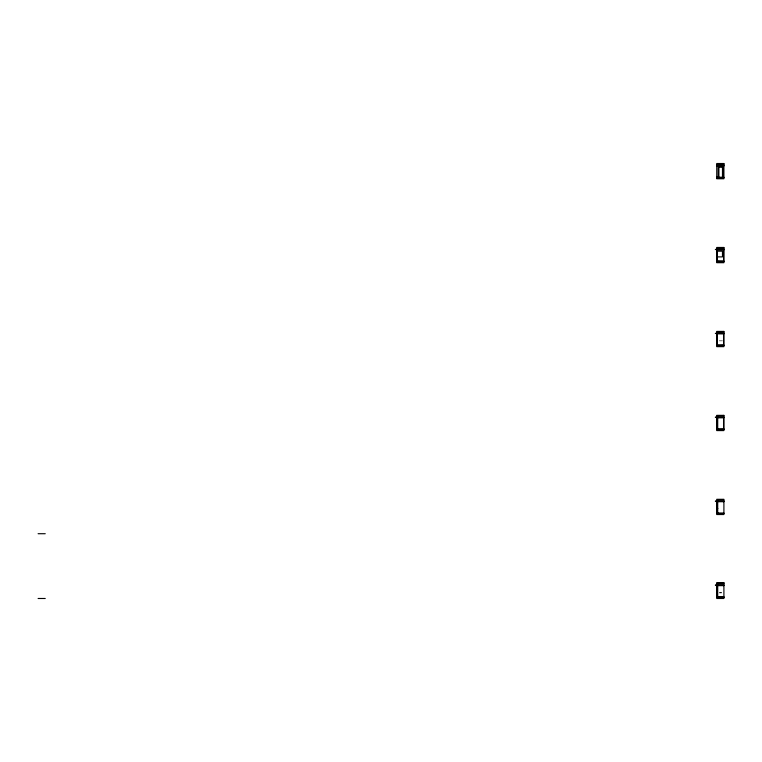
<?xml version="1.0" encoding="UTF-8"?>
<svg xmlns="http://www.w3.org/2000/svg" width="762" height="762" viewBox="0 0 762 762"><rect width="100%" height="100%" fill="white"/><g stroke="black" fill="none" stroke-linecap="round" stroke-linejoin="round"><path stroke-width="0.57" stroke-dasharray="3.81 2.86" d="M719.261 340.833L722.471 340.833M719.414 592.531L721.652 592.531M719.414 592.893L721.652 592.893"/><path stroke-width="1.14" d="M716.756 164.468L723.9 164.468M716.756 165.659L723.9 165.659M716.756 165.897L723.9 165.897M716.756 177.232L723.9 177.232M716.756 177.803L723.9 177.803M716.756 248.422L723.9 248.422M717.709 249.355L715.327 249.488L723.9 249.603M716.756 249.841L723.9 249.841M716.756 251.174L722.471 251.174L722.471 256.889L716.756 256.889M716.756 261.042L717.709 261.042M716.756 261.395L717.709 261.395M716.756 261.747L723.9 261.747M716.756 332.365L723.9 332.365M717.709 333.299L715.327 333.442L723.9 333.556M716.756 333.794L723.9 333.794M716.756 344.986L717.709 344.986M716.756 345.119L723.9 345.119L716.756 345.338M716.756 345.691L723.9 345.691M716.756 416.309L723.9 416.309M717.709 417.243L715.327 417.243L717.709 417.385M717.709 417.5L723.9 417.5M716.756 417.738L723.9 417.738M716.756 428.93L717.709 428.93M716.756 429.063L717.09 417.738M717.709 429.063L723.9 429.063M716.756 429.282L723.9 429.158M716.756 429.635L723.9 429.635M723.9 500.253L716.756 500.253L716.756 499.301L723.9 499.301L723.9 514.531L716.756 514.531L716.756 501.329M717.709 501.186L715.327 501.186L717.709 501.329M717.709 501.444L723.9 501.444M716.756 501.682L723.9 501.682M716.851 508.511L717.804 508.511M716.756 508.587L717.166 513.578M716.756 512.874L717.709 512.874M717.709 513.007L723.9 513.007M716.756 513.226L717.709 513.226M716.756 513.578L723.9 513.578M38.1 533.714L45.244 533.714M716.756 583.244L723.9 583.244M716.756 584.197L723.9 584.197M717.709 585.13L715.327 585.13L717.709 585.273M717.709 585.387L723.9 585.387M716.756 585.626L723.9 585.626M716.756 592.531L717.166 597.532M716.756 596.817L723.9 596.96M717.709 597.056L723.9 597.056M716.756 597.17L717.709 597.179M716.756 597.532L723.9 597.532M38.1 598.484L45.244 598.484M723.567 249.841L723.567 261.175M723.567 333.794L723.567 345.119M723.567 417.738L723.567 429.063M723.186 177.232L723.186 167.23L718.185 167.23L718.185 177.232M722.471 167.23L722.471 177.232M718.899 167.23L718.899 177.232M717.709 416.309L717.709 429.635M717.709 500.253L717.709 513.578M717.709 584.197L717.709 597.532M717.232 249.841L717.242 261.042M717.232 333.794L717.242 344.986M717.232 417.738L717.232 428.93M717.242 501.682L717.223 512.874M717.242 585.626L717.242 596.817M717.118 248.422L717.118 249.355M717.09 249.841L717.09 261.175M717.118 332.365L717.118 333.299M717.166 416.309L717.118 417.243M717.166 500.253L717.166 501.186M717.166 584.197L717.166 585.13M717.013 508.94L716.966 513.226M716.966 592.893L716.966 597.17M723.9 163.516L716.756 163.516L716.756 178.756L723.9 178.756L723.9 163.516M723.9 247.469L716.756 247.469L716.756 262.7L723.9 262.7L723.9 247.469M723.9 261.175L716.756 261.175L723.9 261.271M723.9 331.413L716.756 331.413L716.756 346.643L723.9 346.643L723.9 331.413M723.9 415.357L716.756 415.357L716.756 430.587L723.9 430.587L723.9 415.357M723.9 582.768L716.756 582.768L716.756 598.484L723.9 598.484L723.9 582.768"/></g></svg>
